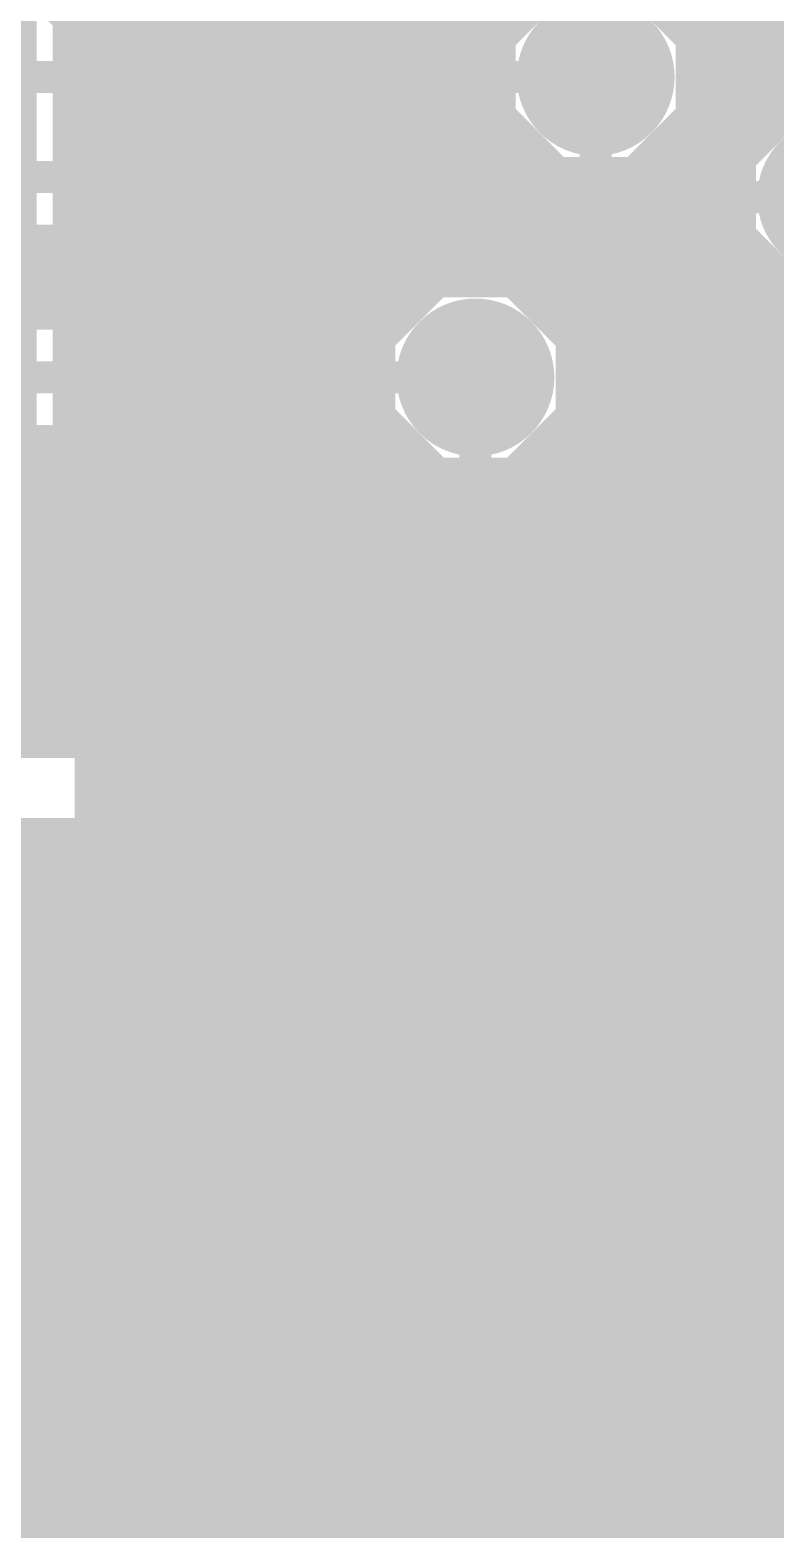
# Model space of a CAD drawing. Extents: x -6 to 196, y -52 to 46.
# Drawn here: x 16.73 to 21.46, y 7.18 to 16.68 of the extents above; entities that cross this region are included whole.
import ezdxf

# ---------------------------------------------------------------- set-up
doc = ezdxf.new("R2010")
doc.units = 0
doc.header["$MEASUREMENT"] = 0
doc.layers.get('0').update_dxf_attribs({"linetype": 'CONTINUOUS'})
for name, color, linetype in [('22-304-1_BOT', 7, 'CONTINUOUS'), ('22-304-1_DRD', 7, 'CONTINUOUS'), ('22-304-1_GND', 6, 'CONTINUOUS'), ('22-304-1_IN1', 4, 'CONTINUOUS'), ('22-304-1_SMT', 5, 'CONTINUOUS'), ('22-304-1_SPT', 10, 'CONTINUOUS'), ('22-304-1_SST', 14, 'CONTINUOUS'), ('22-304-1_TOP', 9, 'CONTINUOUS'), ('THRUHOLE_TAP', 13, 'CONTINUOUS')]:
    doc.layers.add(name, color=color, linetype=linetype)

# ---------------------------------------------------------------- blocks, each defined once
blk = doc.blocks.new('ROUND_57')
at = {"const_width": 0.35052}
blk.add_lwpolyline([(-0.17526, 0, 1), (0.17526, 0, 1)], format="xyb", close=True, dxfattribs=at)
blk = doc.blocks.new('ROUND_83')
at = {"const_width": 0.50038}
blk.add_lwpolyline([(-0.25019, 0, 1), (0.25019, 0, 1)], format="xyb", close=True, dxfattribs=at)
blk = doc.blocks.new('RECTANGLE_5')
blk.add_solid([(0.4826, 0.4064), (0.4826, -0.4064), (-0.4826, 0.4064), (-0.4826, -0.4064)])
blk = doc.blocks.new('ROUND_88')
at = {"const_width": 0.10033}
blk.add_lwpolyline([(-0.050164, 0, 1), (0.050164, 0, 1)], format="xyb", close=True, dxfattribs=at)

msp = doc.modelspace()

# ---------------------------------------------------------------- linework, layer by layer
at = {"layer": '22-304-1_BOT', "const_width": 0.254}
for points in [[(17.145, 31.242), (17.145, 7.98068)], [(17.3736, 31.242), (17.3736, 8.28802)], [(17.6022, 31.242), (17.6022, 8.39978)], [(17.8308, 31.242), (17.8308, 8.4201)], [(18.0594, 31.242), (18.0594, 8.36168)], [(18.288, 31.242), (18.288, 8.19404)], [(18.5166, 31.242), (18.5166, -4.064)], [(18.7452, 31.242), (18.7452, 5.715)], [(18.9738, 31.242), (18.9738, 14.81836)], [(19.2024, 31.242), (19.2024, 15.05204)], [(19.431, 31.242), (19.431, 15.14094)], [(19.6596, 31.242), (19.6596, 16.53032)], [(21.0312, 31.242), (21.0312, 5.1181)], [(21.2598, 31.242), (21.2598, 15.96136)], [(21.4884, 31.242), (21.4884, 16.19504)], [(19.74342, 16.7386), (17.145, 16.7386)], [(55.23484, 16.7386), (20.89404, 16.7386)], [(19.65452, 16.51), (17.145, 16.51)], [(55.23484, 16.51), (20.98294, 16.51)], [(19.65198, 16.2814), (17.145, 16.2814)], [(19.6596, 16.23568), (19.6596, 15.14602)], [(21.69668, 16.2814), (20.98802, 16.2814)], [(19.72818, 16.0528), (17.145, 16.0528)], [(21.3233, 16.0528), (20.90928, 16.0528)], [(19.8882, 15.8623), (19.8882, 15.06728)], [(20.8026, 15.90802), (20.8026, 5.67944)], [(19.939, 15.8242), (17.145, 15.8242)], [(20.574, 15.75562), (20.574, 5.83438)], [(21.19884, 15.8242), (20.701, 15.8242)], [(20.1168, 15.73784), (20.1168, 14.859)], [(20.3454, 15.70736), (20.3454, 5.88264)], [(21.16836, 15.5956), (17.145, 15.5956)], [(21.21662, 15.367), (17.145, 15.367)], [(21.2598, 15.28064), (21.2598, 6.30936)], [(19.41068, 15.1384), (17.145, 15.1384)], [(21.36902, 15.1384), (19.70532, 15.1384)], [(21.4884, 15.04442), (21.4884, 6.54304)], [(19.0373, 14.9098), (17.145, 14.9098)], [(55.23484, 14.9098), (20.0787, 14.9098)], [(18.91284, 14.6812), (17.145, 14.6812)], [(55.23484, 14.6812), (20.20316, 14.6812)], [(18.88236, 14.4526), (17.145, 14.4526)], [(55.23484, 14.4526), (20.23364, 14.4526)], [(18.93062, 14.224), (17.145, 14.224)], [(18.9738, 14.13764), (18.9738, 5.92328)], [(55.23484, 14.224), (20.18538, 14.224)], [(20.1168, 14.097), (20.1168, 5.85216)], [(19.08302, 13.9954), (17.145, 13.9954)], [(55.23484, 13.9954), (20.03044, 13.9954)], [(19.2024, 13.90142), (19.2024, 6.00202)], [(19.8882, 13.88618), (19.8882, 5.7277)], [(55.23484, 13.7668), (17.145, 13.7668)], [(19.431, 13.81252), (19.431, 5.99694)], [(19.6596, 13.80998), (19.6596, 5.90804)], [(55.23484, 13.5382), (17.145, 13.5382)], [(55.23484, 13.3096), (17.145, 13.3096)], [(55.28818, 13.081), (17.145, 13.081)], [(55.45074, 12.8524), (17.145, 12.8524)], [(55.67934, 12.6238), (17.145, 12.6238)], [(55.90794, 12.3952), (17.145, 12.3952)], [(56.13654, 12.1666), (17.145, 12.1666)], [(56.36514, 11.938), (17.145, 11.938)], [(56.59374, 11.7094), (17.145, 11.7094)], [(56.82234, 11.4808), (17.145, 11.4808)], [(57.05094, 11.2522), (17.145, 11.2522)], [(57.28208, 11.0236), (17.145, 11.0236)], [(120.22074, 10.795), (17.145, 10.795)], [(120.22074, 10.5664), (17.145, 10.5664)], [(120.22074, 10.3378), (17.145, 10.3378)], [(120.22074, 10.1092), (17.145, 10.1092)], [(120.22074, 9.8806), (17.145, 9.8806)], [(120.22074, 9.652), (17.145, 9.652)], [(115.15344, 9.4234), (17.145, 9.4234)], [(101.219, 9.1948), (17.145, 9.1948)], [(101.00818, 8.9662), (17.145, 8.9662)], [(100.93198, 8.7376), (17.145, 8.7376)], [(100.93452, 8.509), (17.145, 8.509)], [(17.36344, 8.2804), (17.145, 8.2804)], [(101.02342, 8.2804), (18.19656, 8.2804)], [(17.17548, 8.0518), (17.145, 8.0518)], [(101.25964, 8.0518), (18.38452, 8.0518)], [(117.5893, 7.8232), (18.45056, 7.8232)], [(103.84536, 7.5946), (18.43786, 7.5946)], [(17.145, 7.51332), (17.145, -4.064)], [(17.2212, 7.366), (17.145, 7.366)], [(18.288, 7.29996), (18.288, -4.064)], [(103.5812, 7.366), (18.3388, 7.366)], [(17.3736, 7.20598), (17.3736, -4.064)], [(17.48536, 7.1374), (17.145, 7.1374)], [(18.0594, 7.12978), (18.0594, -4.064)], [(103.4796, 7.1374), (18.0721, 7.1374)], [(17.6022, 7.09422), (17.6022, -4.064)], [(17.8308, 7.07136), (17.8308, -4.064)]]:
    msp.add_lwpolyline(points, dxfattribs=at)
for points in [[(20.32, 17.05864, 0.4142136), (19.64436, 16.383)], [(20.99564, 16.383, 0.4142136), (20.32, 17.05864)], [(19.64436, 16.383, 0.4142136), (20.32, 15.70736)], [(20.32, 15.70736, 0.4142136), (20.99564, 16.383)], [(21.844, 16.29664, 0.4142136), (21.16836, 15.621)], [(21.16836, 15.621, 0.4142136), (21.844, 14.94536)], [(19.558, 15.15364, 0.4142136), (18.88236, 14.478)], [(20.23364, 14.478, 0.4142136), (19.558, 15.15364)], [(18.88236, 14.478, 0.4142136), (19.558, 13.80236)], [(19.558, 13.80236, 0.4142136), (20.23364, 14.478)], [(17.78, 8.42264, 0.3143228), (17.145, 7.98068)], [(18.45564, 7.747, 0.4142136), (17.78, 8.42264)], [(17.78, 7.07136, 0.4142136), (18.45564, 7.747)], [(17.145, 7.51332, 0.3143233), (17.78, 7.07136)]]:
    msp.add_lwpolyline(points, format="xyb", dxfattribs=at)
at = {"layer": '22-304-1_DRD', "const_width": 0.254}
for points in [[(20.066, 17.018), (19.685, 16.637)], [(20.955, 16.637), (20.574, 17.018)], [(19.685, 16.637), (19.685, 16.129)], [(20.955, 16.129), (20.955, 16.637)], [(21.59, 16.256), (21.209, 15.875)], [(19.685, 16.129), (20.066, 15.748)], [(20.574, 15.748), (20.955, 16.129)], [(21.209, 15.875), (21.209, 15.367)], [(20.066, 15.748), (20.574, 15.748)], [(21.209, 15.367), (21.59, 14.986)], [(19.304, 15.113), (18.923, 14.732)], [(19.812, 15.113), (19.304, 15.113)], [(20.193, 14.732), (19.812, 15.113)], [(18.923, 14.732), (18.923, 14.224)], [(20.193, 14.224), (20.193, 14.732)], [(18.923, 14.224), (19.304, 13.843)], [(19.812, 13.843), (20.193, 14.224)], [(19.304, 13.843), (19.812, 13.843)], [(17.526, 8.382), (17.145, 8.001)], [(18.034, 8.382), (17.526, 8.382)], [(18.415, 8.001), (18.034, 8.382)], [(17.145, 8.001), (17.145, 7.493)], [(18.415, 7.493), (18.415, 8.001)], [(17.145, 7.493), (17.526, 7.112)], [(18.034, 7.112), (18.415, 7.493)], [(17.526, 7.112), (18.034, 7.112)]]:
    msp.add_lwpolyline(points, dxfattribs=at)
at = {"layer": '22-304-1_IN1'}
for points, const_width in [([(21.0058, 23.37816), (21.0058, 16.05026)], 0.254), ([(21.2344, 23.23846), (21.2344, 16.05026)], 0.254), ([(21.463, 23.20036), (21.463, 16.1798)], 0.254), ([(71.77278, 16.7894), (20.86102, 16.7894)], 0.254), ([(71.71436, 16.5608), (20.97278, 16.5608)], 0.254), ([(20.32, 16.383), (12.573, 16.383), (12.446, 16.51)], 0.2032), ([(23.63216, 16.3322), (20.9931, 16.3322)], 0.254), ([(19.558, 14.478), (7.366, 14.478), (6.604, 15.24), (6.604, 16.002), (6.477, 16.129)], 0.2032), ([(21.32076, 16.05026), (20.90928, 16.05026)], 0.254), ([(21.36902, 16.1036), (20.93468, 16.1036)], 0.254), ([(21.844, 15.621), (19.939, 15.621), (19.812, 15.748), (11.43, 15.748), (11.303, 15.875)], 0.2032), ([(19.6342, 15.31874), (11.68908, 15.31874)], 0.254), ([(16.6624, 15.31874), (16.6624, 14.90726)], 0.254), ([(16.891, 15.31874), (16.891, 14.90726)], 0.254), ([(17.1196, 15.31874), (17.1196, 14.90726)], 0.254), ([(17.3482, 15.31874), (17.3482, 14.90726)], 0.254), ([(17.5768, 15.31874), (17.5768, 14.90726)], 0.254), ([(17.8054, 15.31874), (17.8054, 14.90726)], 0.254), ([(18.034, 15.31874), (18.034, 14.90726)], 0.254), ([(18.2626, 15.31874), (18.2626, 14.90726)], 0.254), ([(18.4912, 15.31874), (18.4912, 14.90726)], 0.254), ([(18.7198, 15.31874), (18.7198, 14.90726)], 0.254), ([(18.9484, 15.31874), (18.9484, 14.90726)], 0.254), ([(19.177, 15.31874), (19.177, 15.0368)], 0.254), ([(19.4056, 15.31874), (19.4056, 15.13586)], 0.254), ([(19.6342, 15.31874), (19.6342, 15.14856)], 0.254), ([(21.3233, 15.1892), (11.176, 15.1892)], 0.254), ([(19.8628, 15.19936), (19.8628, 15.08252)], 0.254), ([(21.32076, 15.19174), (19.939, 15.19174)], 0.254), ([(20.0914, 15.19174), (20.0914, 14.89456)], 0.254), ([(20.32, 15.19174), (20.32, 7.54126)], 0.254), ([(20.5486, 15.19174), (20.5486, 7.69112)], 0.254), ([(20.7772, 15.19174), (20.7772, 7.91972)], 0.254), ([(21.0058, 15.19174), (21.0058, 8.12292)], 0.254), ([(21.2344, 15.19174), (21.2344, 8.17626)], 0.254), ([(21.463, 15.0622), (21.463, 8.17626)], 0.254), ([(19.08302, 14.9606), (11.176, 14.9606)], 0.254), ([(19.03476, 14.90726), (11.176, 14.90726)], 0.254), ([(21.69668, 14.9606), (20.03044, 14.9606)], 0.254), ([(71.72452, 14.732), (20.18538, 14.732)], 0.254), ([(23.71344, 14.5034), (20.23364, 14.5034)], 0.254), ([(23.52548, 14.2748), (20.20316, 14.2748)], 0.254), ([(19.03476, 14.04874), (11.176, 14.04874)], 0.254), ([(19.0373, 14.0462), (11.176, 14.0462)], 0.254), ([(16.6624, 14.04874), (16.6624, 12.192)], 0.254), ([(16.891, 14.04874), (16.891, 12.192)], 0.254), ([(17.1196, 14.04874), (17.1196, 12.192)], 0.254), ([(17.3482, 14.04874), (17.3482, 12.192)], 0.254), ([(17.5768, 14.04874), (17.5768, 12.192)], 0.254), ([(17.8054, 14.04874), (17.8054, 12.192)], 0.254), ([(18.034, 14.04874), (18.034, 12.192)], 0.254), ([(18.2626, 14.04874), (18.2626, 12.192)], 0.254), ([(18.4912, 14.04874), (18.4912, 12.192)], 0.254), ([(18.7198, 14.04874), (18.7198, 12.192)], 0.254), ([(18.9484, 14.04874), (18.9484, 12.192)], 0.254), ([(23.4569, 14.0462), (20.0787, 14.0462)], 0.254), ([(20.0914, 14.06144), (20.0914, 7.54126)], 0.254), ([(19.177, 13.9192), (19.177, 12.192)], 0.254), ([(19.8628, 13.87348), (19.8628, 7.54126)], 0.254), ([(19.41068, 13.8176), (11.176, 13.8176)], 0.254), ([(19.4056, 13.8176), (19.4056, 12.192)], 0.254), ([(19.6342, 13.8049), (19.6342, 12.192)], 0.254), ([(23.4696, 13.8176), (19.70532, 13.8176)], 0.254), ([(23.5712, 13.589), (11.176, 13.589)], 0.254), ([(23.83536, 13.3604), (11.176, 13.3604)], 0.254), ([(71.8693, 13.1318), (11.176, 13.1318)], 0.254), ([(71.74484, 12.9032), (11.176, 12.9032)], 0.254), ([(23.83536, 12.6746), (11.176, 12.6746)], 0.254), ([(23.5712, 12.446), (15.09268, 12.446)], 0.254), ([(23.4696, 12.2174), (15.40002, 12.2174)], 0.254), ([(19.685, 12.192), (15.4178, 12.192)], 0.254), ([(19.685, 12.192), (19.685, 7.52094)], 0.254), ([(23.4569, 11.9888), (19.685, 11.9888)], 0.254), ([(23.52548, 11.7602), (19.685, 11.7602)], 0.254), ([(18.669, 11.557), (15.48638, 11.557)], 0.254), ([(16.637, 11.557), (16.637, 6.39826)], 0.254), ([(16.8656, 11.557), (16.8656, 6.39826)], 0.254), ([(17.0942, 11.557), (17.0942, 6.39826)], 0.254), ([(17.3228, 11.557), (17.3228, 6.39826)], 0.254), ([(17.5514, 11.557), (17.5514, 6.39826)], 0.254), ([(17.78, 11.557), (17.78, 6.39826)], 0.254), ([(18.0086, 11.557), (18.0086, 6.39826)], 0.254), ([(18.2372, 11.557), (18.2372, 6.52272)], 0.254), ([(18.4658, 11.557), (18.4658, 6.75132)], 0.254), ([(18.669, 11.557), (18.669, 6.94944)], 0.254), ([(23.71344, 11.5316), (19.685, 11.5316)], 0.254), ([(18.669, 11.4046), (15.40002, 11.4046)], 0.254), ([(57.28462, 11.303), (19.685, 11.303)], 0.254), ([(18.669, 11.176), (15.09268, 11.176)], 0.254), ([(57.43702, 11.0744), (19.685, 11.0744)], 0.254), ([(18.669, 10.9474), (2.75844, 10.9474)], 0.254), ([(71.71436, 10.8458), (19.685, 10.8458)], 0.254), ([(18.669, 10.7188), (-3.937, 10.7188)], 0.254), ([(23.63216, 10.6172), (19.685, 10.6172)], 0.254), ([(18.669, 10.4902), (-3.937, 10.4902)], 0.254), ([(23.49246, 10.3886), (19.685, 10.3886)], 0.254), ([(18.669, 10.2616), (15.33144, 10.2616)], 0.254), ([(23.45436, 10.16), (19.685, 10.16)], 0.254), ([(18.669, 10.033), (15.48638, 10.033)], 0.254), ([(23.49246, 9.9314), (19.685, 9.9314)], 0.254), ([(18.669, 9.8044), (15.53464, 9.8044)], 0.254), ([(23.63216, 9.7028), (19.685, 9.7028)], 0.254), ([(18.669, 9.5758), (15.50416, 9.5758)], 0.254), ([(59.64936, 9.4742), (19.685, 9.4742)], 0.254), ([(18.669, 9.3472), (15.3797, 9.3472)], 0.254), ([(59.70778, 9.2456), (19.685, 9.2456)], 0.254), ([(18.669, 9.1186), (15.00632, 9.1186)], 0.254), ([(59.87796, 9.017), (19.685, 9.017)], 0.254), ([(18.669, 8.89), (-3.937, 8.89)], 0.254), ([(71.72198, 8.7884), (19.685, 8.7884)], 0.254), ([(18.669, 8.6614), (3.44932, 8.6614)], 0.254), ([(71.79818, 8.5598), (19.685, 8.5598)], 0.254), ([(18.669, 8.4328), (3.8227, 8.4328)], 0.254), ([(72.009, 8.3312), (19.685, 8.3312)], 0.254), ([(18.669, 8.2042), (15.10284, 8.2042)], 0.254), ([(22.479, 8.17626), (21.209, 8.17626)], 0.254), ([(20.97024, 8.1026), (19.685, 8.1026)], 0.254), ([(20.90674, 8.04926), (20.3962, 7.54126)], 0.254), ([(18.669, 7.9756), (15.24, 7.9756)], 0.254), ([(20.72894, 7.874), (19.685, 7.874)], 0.254), ([(137.414, 6.79196), (136.33704, 6.79196), (136.144, 6.985), (133.985, 6.985), (131.826, 4.826), (124.333, 4.826), (122.682, 3.175), (92.583, 3.175), (90.297, 5.461), (81.407, 5.461), (80.518, 6.35), (67.183, 6.35), (66.548, 6.985), (23.241, 6.985), (22.479, 7.747), (21.209, 7.747), (20.574, 7.112), (19.812, 7.112), (19.304, 6.604), (18.923, 6.604), (18.288, 5.969), (14.732, 5.969)], 0.2032), ([(18.669, 7.747), (15.28064, 7.747)], 0.254), ([(20.50034, 7.6454), (19.685, 7.6454)], 0.254), ([(18.669, 7.5184), (15.24254, 7.5184)], 0.254), ([(20.3962, 7.54126), (19.812, 7.54126)], 0.254), ([(18.669, 7.2898), (15.10538, 7.2898)], 0.254), ([(137.16, 5.588), (136.652, 5.588), (135.763, 6.477), (134.112, 6.477), (131.953, 4.318), (124.46, 4.318), (122.809, 2.667), (92.456, 2.667), (90.17, 4.953), (81.28, 4.953), (80.391, 5.842), (66.929, 5.842), (66.294, 6.477), (22.987, 6.477), (22.225, 7.239), (21.336, 7.239), (20.701, 6.604), (19.939, 6.604), (19.431, 6.096), (19.05, 6.096), (16.764, 3.81), (5.08, 3.81)], 0.2032), ([(18.669, 7.0612), (-3.937, 7.0612)], 0.254)]:
    msp.add_lwpolyline(points, dxfattribs=dict(at, const_width=const_width))
at = {"layer": '22-304-1_IN1', "const_width": 0.254}
for points in [[(20.99564, 16.383, 0.4142136), (20.32, 17.05864)], [(20.90928, 16.05026, 0.1292184), (20.99673, 16.383)], [(21.844, 16.29664, 0.224604), (21.32165, 16.04953)], [(19.63674, 15.31874, 0.1989124), (19.939, 15.19354)], [(19.63674, 15.31874, 0.1989124), (19.939, 15.19354)], [(21.32076, 15.19174, 0.2246031), (21.844, 14.94421)], [(19.558, 15.15364, 0.224604), (19.03565, 14.90653)], [(20.23364, 14.478, 0.4142136), (19.558, 15.15364)], [(19.558, 13.80236, 0.4142136), (20.23364, 14.478)], [(19.03476, 14.04874, 0.2246031), (19.558, 13.80121)], [(21.209, 8.17626, 0.1989132), (20.90547, 8.05053)], [(21.209, 8.17626, 0.1989132), (20.90547, 8.05053)], [(19.812, 7.54126, 0.0754223), (19.68469, 7.52195)], [(19.812, 7.54126, 0.0754223), (19.68469, 7.52195)]]:
    msp.add_lwpolyline(points, format="xyb", dxfattribs=at)
at = {"layer": '22-304-1_SST', "const_width": 0.1524}
for points in [[(16.7005, 13.7795), (16.7005, 16.7005), (15.0622, 16.7005), (15.0622, 13.7795), (16.7005, 13.7795)], [(16.9545, 16.7005), (16.9545, 13.7795), (18.5928, 13.7795), (18.5928, 16.7005), (16.9545, 16.7005)], [(16.55064, 13.13688), (16.90624, 13.13688), (16.96466, 12.9667), (16.96466, 12.79906), (16.90624, 12.62888), (16.55064, 12.62888), (16.49222, 12.79906), (16.49222, 12.9667), (16.72844, 13.64488)]]:
    msp.add_lwpolyline(points, dxfattribs=at)
at = {"layer": '22-304-1_TOP'}
for points, const_width in [([(21.082, 4.445), (21.082, 19.685), (20.193, 20.574), (20.193, 21.844)], 0.2032), ([(17.7038, 21.16074), (17.7038, 16.68526)], 0.254), ([(17.9324, 21.16074), (17.9324, 16.68526)], 0.254), ([(18.161, 21.16074), (18.161, 16.68526)], 0.254), ([(18.3896, 21.16074), (18.3896, 16.68526)], 0.254), ([(18.6182, 21.16074), (18.6182, -3.937)], 0.254), ([(18.8468, 21.16074), (18.8468, 5.83184)], 0.254), ([(19.0754, 21.16074), (19.0754, 14.95044)], 0.254), ([(19.304, 21.00834), (19.304, 15.10538)], 0.254), ([(19.5326, 21.00834), (19.5326, 15.15364)], 0.254), ([(19.7612, 21.00834), (19.7612, 16.764)], 0.254), ([(21.51126, 19.685), (21.51126, 16.21028)], 0.254), ([(17.14246, 17.19326), (17.653, 16.68526)], 0.254), ([(12.43584, 13.84554), (12.43584, 14.72184), (14.605, 16.891), (16.8402, 16.891), (17.78, 15.9512)], 0.2032), ([(18.59026, 16.68526), (17.653, 16.68526)], 0.254), ([(18.59026, 16.68526), (18.59026, 15.26286)], 0.254), ([(19.69262, 16.637), (18.59026, 16.637)], 0.254), ([(35.99434, 16.637), (21.51126, 16.637)], 0.254), ([(19.64436, 16.4084), (18.59026, 16.4084)], 0.254), ([(20.32, 5.207), (20.32, 16.383)], 0.2032), ([(35.99434, 16.4084), (21.51126, 16.4084)], 0.254), ([(19.67484, 16.1798), (18.59026, 16.1798)], 0.254), ([(19.7993, 15.9512), (18.59026, 15.9512)], 0.254), ([(19.7612, 16.002), (19.7612, 15.12316)], 0.254), ([(19.89074, 15.85976), (19.89074, 15.06728)], 0.254), ([(19.89074, 15.7226), (18.59026, 15.7226)], 0.254), ([(19.89074, 15.494), (18.59026, 15.494)], 0.254), ([(19.89074, 15.2654), (18.59026, 15.2654)], 0.254), ([(18.59026, 15.26286), (18.59026, 15.21714)], 0.254), ([(18.59026, 15.21714), (18.59026, 13.79474)], 0.254), ([(19.177, 15.0368), (18.59026, 15.0368)], 0.254), ([(18.96618, 14.8082), (18.59026, 14.8082)], 0.254), ([(18.88998, 14.5796), (18.59026, 14.5796)], 0.254), ([(17.78, 7.747), (17.78, 14.5288)], 0.2032), ([(19.304, 5.334), (19.558, 5.588), (19.558, 14.478)], 0.2032), ([(18.89252, 14.351), (18.59026, 14.351)], 0.254), ([(18.98142, 14.1224), (18.59026, 14.1224)], 0.254), ([(19.0754, 14.00302), (19.0754, 5.969)], 0.254), ([(19.12874, 13.95476), (19.12874, 5.98678)], 0.254), ([(19.12874, 13.8938), (18.59026, 13.8938)], 0.254), ([(18.20926, 13.79474), (18.20926, 8.27024)], 0.254), ([(18.59026, 13.79474), (18.20926, 13.79474)], 0.254), ([(18.3896, 13.79474), (18.3896, 8.0391)], 0.254), ([(19.12874, 13.6652), (18.20926, 13.6652)], 0.254), ([(19.12874, 13.4366), (18.20926, 13.4366)], 0.254), ([(19.12874, 13.208), (18.20926, 13.208)], 0.254), ([(19.12874, 12.9794), (18.20926, 12.9794)], 0.254), ([(19.12874, 12.7508), (18.20926, 12.7508)], 0.254), ([(19.12874, 12.5222), (18.20926, 12.5222)], 0.254), ([(19.12874, 12.2936), (18.20926, 12.2936)], 0.254), ([(19.12874, 12.065), (18.20926, 12.065)], 0.254), ([(19.12874, 11.8364), (18.20926, 11.8364)], 0.254), ([(19.12874, 11.6078), (18.20926, 11.6078)], 0.254), ([(19.12874, 11.3792), (18.20926, 11.3792)], 0.254), ([(19.12874, 11.1506), (18.20926, 11.1506)], 0.254), ([(19.12874, 10.922), (18.20926, 10.922)], 0.254), ([(19.12874, 10.6934), (18.20926, 10.6934)], 0.254), ([(19.12874, 10.4648), (18.20926, 10.4648)], 0.254), ([(19.12874, 10.2362), (18.20926, 10.2362)], 0.254), ([(19.12874, 10.0076), (18.20926, 10.0076)], 0.254), ([(19.12874, 9.779), (18.20926, 9.779)], 0.254), ([(19.12874, 9.5504), (18.20926, 9.5504)], 0.254), ([(19.12874, 9.3218), (18.20926, 9.3218)], 0.254), ([(19.12874, 9.0932), (18.20926, 9.0932)], 0.254), ([(19.12874, 8.8646), (18.20926, 8.8646)], 0.254), ([(19.12874, 8.636), (18.20926, 8.636)], 0.254), ([(19.12874, 8.4074), (18.20926, 8.4074)], 0.254), ([(19.12874, 8.1788), (18.3007, 8.1788)], 0.254), ([(19.12874, 7.9502), (18.42516, 7.9502)], 0.254), ([(19.12874, 7.7216), (18.45564, 7.7216)], 0.254), ([(19.12874, 7.493), (18.40738, 7.493)], 0.254), ([(18.3896, 7.45236), (18.3896, -3.937)], 0.254), ([(17.21866, 7.37108), (17.21866, -3.937)], 0.254), ([(17.2466, 7.33044), (17.2466, -3.937)], 0.254), ([(17.30502, 7.2644), (17.21866, 7.2644)], 0.254), ([(19.12874, 7.2644), (18.25244, 7.2644)], 0.254), ([(17.4752, 7.14248), (17.4752, -3.937)], 0.254), ([(18.161, 7.1882), (18.161, -3.937)], 0.254), ([(17.7038, 7.0739), (17.7038, -3.937)], 0.254), ([(17.9324, 7.0866), (17.9324, -3.937)], 0.254)]:
    msp.add_lwpolyline(points, dxfattribs=dict(at, const_width=const_width))
at = {"layer": '22-304-1_TOP', "const_width": 0.254}
for points in [[(20.32, 17.05864, 0.4142136), (19.64436, 16.383)], [(19.64436, 16.383, 0.2246034), (19.89147, 15.86065)], [(21.844, 16.29664, 0.1292189), (21.5118, 16.20933)], [(19.558, 15.15364, 0.4142136), (18.88236, 14.478)], [(19.89074, 15.06728, 0.1292184), (19.558, 15.15473)], [(18.88236, 14.478, 0.2246034), (19.12947, 13.95565)], [(18.45564, 7.747, 0.2246035), (18.20853, 8.26935)], [(17.78, 7.07136, 0.4142136), (18.45564, 7.747)], [(17.21866, 7.37108, 0.2502108), (17.78, 7.07141)]]:
    msp.add_lwpolyline(points, format="xyb", dxfattribs=at)

# ---------------------------------------------------------------- block references
at = {"layer": '22-304-1_BOT'}
for p in [(20.32, 16.383), (19.558, 14.478), (17.78, 7.747)]:
    msp.add_blockref('ROUND_57', p, dxfattribs=at)
at = {"layer": '22-304-1_GND'}
for p in [(20.32, 16.383), (21.844, 15.621), (19.558, 14.478), (17.78, 7.747)]:
    msp.add_blockref('ROUND_83', p, dxfattribs=at)
at = {"layer": '22-304-1_IN1'}
for p in [(20.32, 16.383), (19.558, 14.478), (17.78, 7.747)]:
    msp.add_blockref('ROUND_57', p, dxfattribs=at)
at = {"layer": '22-304-1_SMT'}
for p in [(17.78, 15.9512), (17.78, 14.5288)]:
    msp.add_blockref('RECTANGLE_5', p, dxfattribs=at)
at = {"layer": '22-304-1_SPT'}
for p in [(17.78, 15.9512), (17.78, 14.5288)]:
    msp.add_blockref('RECTANGLE_5', p, dxfattribs=at)
at = {"layer": '22-304-1_TOP'}
for name, p in [('ROUND_57', (20.32, 16.383)), ('RECTANGLE_5', (17.78, 15.9512)), ('RECTANGLE_5', (17.78, 14.5288)), ('ROUND_57', (19.558, 14.478)), ('ROUND_57', (17.78, 7.747))]:
    msp.add_blockref(name, p, dxfattribs=at)
at = {"layer": 'THRUHOLE_TAP'}
for p in [(20.32, 16.383), (19.558, 14.478), (17.78, 7.747)]:
    msp.add_blockref('ROUND_88', p, dxfattribs=at)

doc.saveas('drawing.dxf')
